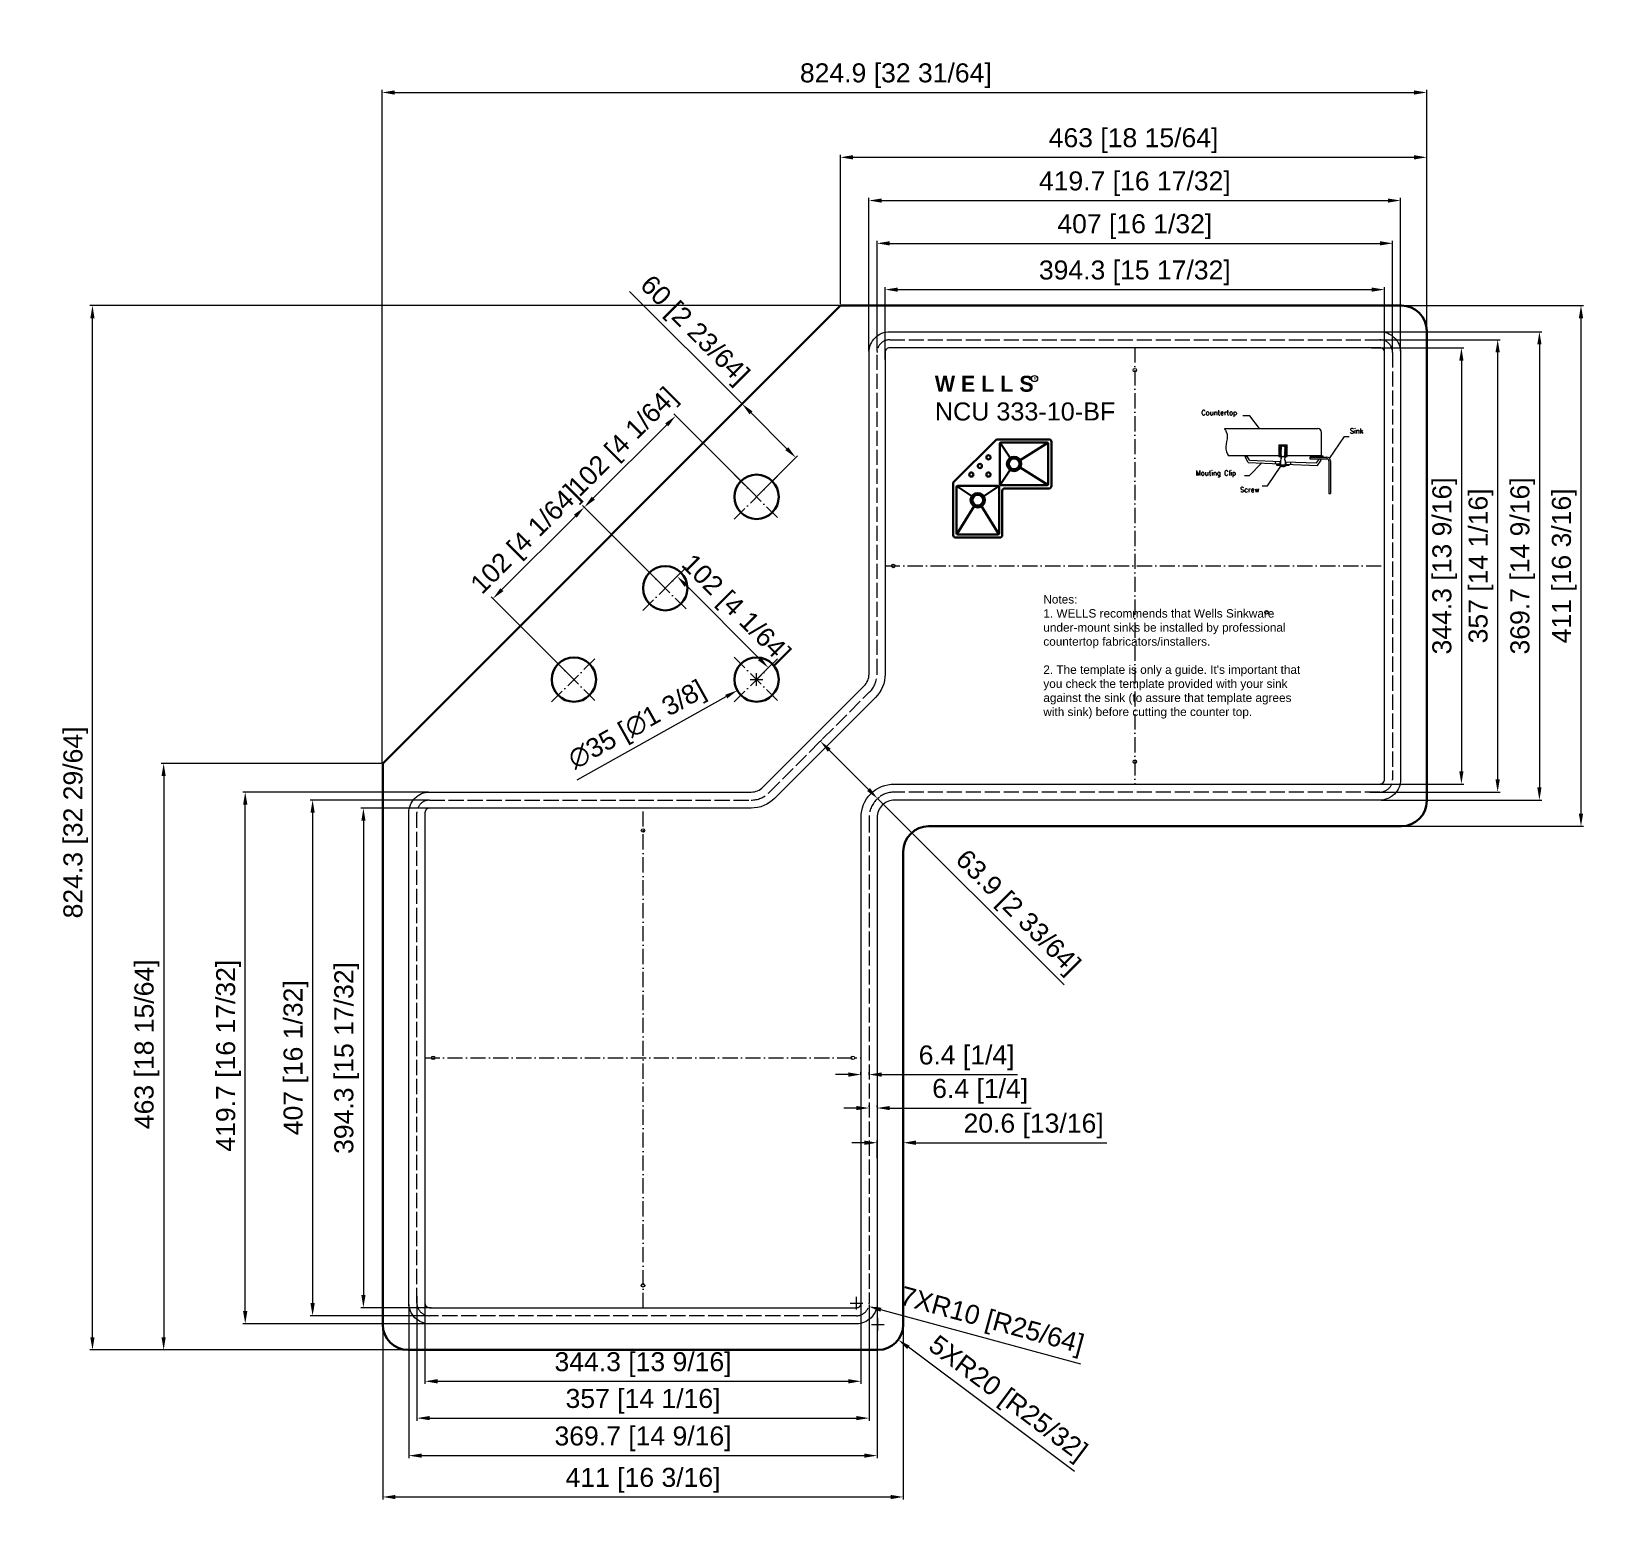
# Model space of a CAD drawing. Header units: millimetres. Extents: x 42719 to 43964, y 7701 to 8879.
import ezdxf

# ---------------------------------------------------------------- set-up
doc = ezdxf.new("R2010")
doc.units = ezdxf.units.MM
doc.linetypes.add('ACAD_ISO02W100', pattern=[15, 12, -3])
doc.linetypes.add('ACAD_ISO10W100', pattern=[18, 12, -3, 0, -3])
doc.layers.add('CONT', color=7, linetype='Continuous')
doc.styles.add('Arial', font='arial.ttf')
doc.styles.get("Standard").update_dxf_attribs({"font": 'txt', "bigfont": 'gbcbig.shx'})
doc.styles.add('宋体', font='SimSun.ttf')
doc.dimstyles.new('7尺寸(172-200)', dxfattribs={"dimtxt": 30, "dimasz": 29, "dimexe": 1.8, "dimexo": 1, "dimgap": 3.5, "dimtad": 1, "dimdec": 1, "dimzin": 9, "dimdsep": 46, "dimtxsty": '宋体', "dimcen": 5, "dimclrd": 1, "dimclre": 1, "dimclrt": 3, "dimadec": 1, "dimazin": 0, "dimtfac": 1, "dimtdec": 1, "dimtofl": 0, "dimtmove": 0, "dimatfit": 3, "dimfxl": 1, "dimlwd": 18, "dimlwe": 18, "dimarcsym": 0})

# ---------------------------------------------------------------- blocks, each defined once
blk = doc.blocks.new('A$C60C679B4')
at = {"lineweight": 9}
for p, q in [((-10.1, 4.2), (-8.7, 5.1)), ((12.9, 0.9), (12.8, -0.9)), ((16.3, 0.7), (16.2, -1)), ((20.9, 0.5), (20.8, -1.2)), ((24.3, 0.4), (24.3, -1.3)), ((47.6, 1.8), (46.2, 2.8)), ((18.6, -2.9), (18.3, -3.1)), ((18.6, -2.9), (18.8, -3.1))]:
    blk.add_line(p, q, dxfattribs=at)
at = {"layer": 'CONT', "lineweight": 9}
for p, q in [((-25.7, 25.6), (45, 25.6)), ((-6.5, 35.3), (-11.8, 35.3)), ((0.9, 25.6), (-6.5, 35.3)), ((15.4, 13.3), (21.7, 13.3)), ((17, 13.3), (15.4, 11)), ((15.4, 13.3), (15.4, 4.5)), ((15.4, 9.8), (17.2, 12)), ((17.6, 12.7), (17.2, 12.7)), ((17.6, 13.3), (17.6, 12.7)), ((19.6, 13.3), (19.6, 12.7)), ((19.6, 12.7), (20, 12.7)), ((20.1, 13.3), (21.7, 11)), ((21.7, 4.5), (21.7, 13.3)), ((47.9, 5.1), (47.9, 22.7)), ((53.8, 3.1), (65.3, 19.6)), ((65.3, 19.6), (68.7, 19.6)), ((15.5, 5.1), (-22.6, 5.1)), ((-7.6, 0), (-10.1, 4.2)), ((-6.6, 1.7), (-8.7, 5.1)), ((-6.6, 1.7), (16.8, 0.7)), ((16.5, 9.4), (15.4, 9.4)), ((16.5, 8.2), (15.4, 8.2)), ((16.5, 6.8), (15.4, 6.8)), ((16.5, 5.8), (15.4, 5.8)), ((15.4, 4.5), (21.7, 4.5)), ((17.3, 10.1), (16.5, 10.1)), ((16.5, 10.1), (16.5, 4.5)), ((17.3, 1.9), (16.8, 1.5)), ((16.8, 1.5), (16.8, -1.9)), ((17.3, 9.9), (16.9, 9.5)), ((17.3, 9), (16.9, 9.5)), ((17.3, 9), (16.9, 8.5)), ((17.3, 8.1), (16.9, 8.5)), ((17.3, 8.1), (16.9, 7.6)), ((17.3, 7.2), (16.9, 7.6)), ((17.3, 7.2), (16.9, 6.7)), ((17.3, 6.2), (16.9, 6.7)), ((17.3, 6.2), (16.9, 5.8)), ((17.7, 4.5), (16.9, 5.8)), ((17.7, 4.5), (16.9, 3.2)), ((17.3, 2.8), (16.9, 3.2)), ((17.3, 2.8), (16.9, 2.3)), ((17.3, 1.9), (16.9, 2.3)), ((19.5, 4.5), (20.3, 5.8)), ((19.5, 4.5), (20.3, 3.2)), ((19.8, 10.1), (20.7, 10.1)), ((19.8, 9.9), (20.3, 9.5)), ((19.8, 9), (20.3, 9.5)), ((19.8, 9), (20.3, 8.5)), ((19.8, 8.1), (20.3, 8.5)), ((19.8, 8.1), (20.3, 7.6)), ((19.8, 7.2), (20.3, 7.6)), ((19.8, 7.2), (20.3, 6.7)), ((19.8, 6.2), (20.3, 6.7)), ((19.8, 6.2), (20.3, 5.8)), ((19.8, 2.8), (20.3, 3.2)), ((19.8, 2.8), (20.3, 2.3)), ((19.8, 1.9), (20.3, 2.3)), ((19.8, 1.9), (20.3, 1.5)), ((21.7, 9.8), (20, 11.7)), ((20.3, 1.5), (20.3, -1.9)), ((20.3, 0.5), (43.9, -0.4)), ((20.7, 10.1), (20.7, 4.5)), ((20.7, 9.4), (21.7, 9.4)), ((20.7, 8.2), (21.7, 8.2)), ((20.7, 6.8), (21.7, 6.8)), ((20.7, 5.8), (21.7, 5.8)), ((47.9, 5.1), (21.7, 5.1)), ((38.9, 4), (51.7, 4)), ((38.9, 4), (38.9, 2.8)), ((38.9, 2.8), (51.7, 2.8)), ((40.2, 4), (39.4, 5.1)), ((48.8, 4), (40.2, 4)), ((43.9, -0.4), (46.2, 2.8)), ((44.7, -2.2), (47.6, 1.8)), ((47.9, 5.1), (48.8, 5.1)), ((48.8, 5.1), (48.8, 4)), ((53.4, 1.1), (53.4, -23.5)), ((54.6, 1.1), (54.6, -23.5)), ((-10.6, -10), (-6.6, -10)), ((-7.6, 0), (16.8, -1)), ((-6.6, -10), (2.6, -0.4)), ((6.8, -17.8), (17, -2.8)), ((16.8, -1.6), (13.7, -1.6)), ((13.7, -1.6), (13.7, -2)), ((13.7, -2), (23.4, -2)), ((16.8, -1.9), (20.3, -1.9)), ((20.3, -1.2), (44.7, -2.2)), ((23.4, -2), (23.4, -1.3)), ((2.8, -17.8), (6.8, -17.8)), ((53.4, -23.5), (54.6, -23.5))]:
    blk.add_line(p, q, dxfattribs=at)
for centre, radius, start, end in [((45, 22.7), 2.87, 0, 90), ((18.6, 10), 2.19, 50.677, 129.323), ((51.7, 1.1), 2.87, 0, 90), ((51.7, 1.1), 1.72, 0, 90), ((18.6, 0.5), 3.69, 224.4662, 266.5741), ((18.6, 0.5), 3.69, 273.0439, 315.5338)]:
    blk.add_arc(centre, radius, start, end, dxfattribs=at)
for points, knots in [([(-25.7, 25.6), (-25.2, 24.8), (-21.5, 19.9), (-26.6, 11.5), (-23.2, 6.1), (-22.6, 5.1)], [0, 0, 0, 0, 2.746601, 17.90287, 21.301373, 21.301373, 21.301373, 21.301373]), ([(17.2, 12.7), (17.2, 12.1), (17.2, 11.2), (17.3, 10.3), (17.3, 9.9)], [0.304732, 0.304732, 0.304732, 0.304732, 3.312565, 5.150382, 5.150382, 5.150382, 5.150382]), ([(20, 12.7), (20, 12.1), (20, 11.2), (19.9, 10.3), (19.8, 9.9)], [0.304732, 0.304732, 0.304732, 0.304732, 3.312565, 5.150382, 5.150382, 5.150382, 5.150382])]:
    blk.add_open_spline(points, degree=3, knots=knots, dxfattribs=at)
at = {"layer": 'CONT', "lineweight": 9, "char_height": 3.688, "attachment_point": 1}
for s, width, insert in [('{\\Fsimplex|c0;Countertop}', 14.864, (-43.2, 39.5)), ('{\\Fsimplex|c0;Sink}', 106.625, (69.3, 25.7)), ('{\\Fsimplex|c0;Mouting Clip}', 106.625, (-47.4, -6.2)), ('{\\Fsimplex|c0;Screw}', 106.625, (-13.8, -18.8))]:
    blk.add_mtext_dynamic_manual_height_columns(s, width=width, gutter_width=1, heights=[0], dxfattribs=dict(at, insert=insert))
blk = doc.blocks.new('*D1')
at = {"color": 1, "lineweight": 9, "transparency": 16777216}
for p, q in [((43393.2, 8620.1), (43393.2, 8677.4)), ((43403.2, 8675.4), (43777.5, 8675.4)), ((43787.5, 8620.1), (43787.5, 8677.4))]:
    blk.add_line(p, q, dxfattribs=at)
at = {"color": 1, "transparency": 16777216}
for points in [[(43403.2, 8677), (43403.2, 8673.7), (43393.2, 8675.4)], [(43777.5, 8677), (43777.5, 8673.7), (43787.5, 8675.4)]]:
    blk.add_solid(points, dxfattribs=at)
at = {"layer": 'Defpoints', "color": 0, "transparency": 16777216}
for p in [(43787.5, 8675.4), (43393.2, 8619.1), (43787.5, 8619.1)]:
    blk.add_point(p, dxfattribs=at)
at = {"color": 3, "transparency": 16777216, "insert": (43590.4, 8688.6), "char_height": 15, "attachment_point": 5, "style": 'Arial'}
blk.add_mtext('394.3 [15 17/32]', dxfattribs=at)
blk = doc.blocks.new('*D2')
at = {"color": 1, "lineweight": 9, "transparency": 16777216}
for p, q in [((43386.9, 8626.8), (43386.9, 8713.9)), ((43396.9, 8711.9), (43783.9, 8711.9)), ((43793.9, 8626.8), (43793.9, 8713.9))]:
    blk.add_line(p, q, dxfattribs=at)
at = {"color": 1, "transparency": 16777216}
for points in [[(43396.9, 8713.6), (43396.9, 8710.2), (43386.9, 8711.9)], [(43783.9, 8713.6), (43783.9, 8710.2), (43793.9, 8711.9)]]:
    blk.add_solid(points, dxfattribs=at)
at = {"layer": 'Defpoints', "color": 0, "transparency": 16777216}
for p in [(43793.9, 8711.9), (43386.9, 8625.8), (43793.9, 8625.8)]:
    blk.add_point(p, dxfattribs=at)
at = {"color": 3, "transparency": 16777216, "insert": (43590.4, 8725.1), "char_height": 15, "attachment_point": 5, "style": 'Arial'}
blk.add_mtext('407 [16 1/32]', dxfattribs=at)
blk = doc.blocks.new('*D3')
at = {"color": 1, "lineweight": 9, "transparency": 16777216}
for p, q in [((43380.5, 8626.8), (43380.5, 8747.7)), ((43390.5, 8745.7), (43790.2, 8745.7)), ((43800.2, 8626.8), (43800.2, 8747.7))]:
    blk.add_line(p, q, dxfattribs=at)
at = {"color": 1, "transparency": 16777216}
for points in [[(43390.5, 8747.3), (43390.5, 8744), (43380.5, 8745.7)], [(43790.2, 8747.3), (43790.2, 8744), (43800.2, 8745.7)]]:
    blk.add_solid(points, dxfattribs=at)
at = {"layer": 'Defpoints', "color": 0, "transparency": 16777216}
for p in [(43800.2, 8745.7), (43380.5, 8625.8), (43800.2, 8625.8)]:
    blk.add_point(p, dxfattribs=at)
at = {"color": 3, "transparency": 16777216, "insert": (43590.4, 8758.9), "char_height": 15, "attachment_point": 5, "style": 'Arial'}
blk.add_mtext('419.7 [16 17/32]', dxfattribs=at)
blk = doc.blocks.new('*D4')
at = {"color": 1, "lineweight": 9, "transparency": 16777216}
for p, q in [((43357.9, 8663.8), (43357.9, 8781.8)), ((43367.9, 8779.8), (43810.9, 8779.8)), ((43820.9, 8643.8), (43820.9, 8781.8))]:
    blk.add_line(p, q, dxfattribs=at)
at = {"color": 1, "transparency": 16777216}
for points in [[(43367.9, 8781.5), (43367.9, 8778.1), (43357.9, 8779.8)], [(43810.9, 8781.5), (43810.9, 8778.1), (43820.9, 8779.8)]]:
    blk.add_solid(points, dxfattribs=at)
at = {"layer": 'Defpoints', "color": 0, "transparency": 16777216}
for p in [(43820.9, 8779.8), (43357.9, 8662.8), (43820.9, 8642.8)]:
    blk.add_point(p, dxfattribs=at)
at = {"color": 3, "transparency": 16777216, "insert": (43589.4, 8793), "char_height": 15, "attachment_point": 5, "style": 'Arial'}
blk.add_mtext('463 [18 15/64]', dxfattribs=at)
blk = doc.blocks.new('*D5')
at = {"color": 1, "lineweight": 9, "transparency": 16777216}
for p, q in [((43777.4, 8629.4), (43850.3, 8629.4)), ((43848.3, 8619.4), (43848.3, 8295.1)), ((43777.4, 8285.1), (43850.3, 8285.1))]:
    blk.add_line(p, q, dxfattribs=at)
at = {"color": 1, "transparency": 16777216}
for points in [[(43846.6, 8619.4), (43849.9, 8619.4), (43848.3, 8629.4)], [(43846.6, 8295.1), (43849.9, 8295.1), (43848.3, 8285.1)]]:
    blk.add_solid(points, dxfattribs=at)
at = {"layer": 'Defpoints', "color": 0, "transparency": 16777216}
for p in [(43776.4, 8629.4), (43776.4, 8285.1), (43848.3, 8285.1)]:
    blk.add_point(p, dxfattribs=at)
at = {"color": 3, "transparency": 16777216, "insert": (43835.1, 8457.3), "char_height": 15, "attachment_point": 5, "rotation": 90, "style": 'Arial'}
blk.add_mtext('344.3 [13 9/16]', dxfattribs=at)
blk = doc.blocks.new('*D6')
at = {"color": 1, "lineweight": 9, "transparency": 16777216}
for p, q in [((43776, 8635.8), (43878.9, 8635.8)), ((43876.9, 8625.8), (43876.9, 8288.8)), ((43776, 8278.8), (43878.9, 8278.8))]:
    blk.add_line(p, q, dxfattribs=at)
at = {"color": 1, "transparency": 16777216}
for points in [[(43875.2, 8625.8), (43878.6, 8625.8), (43876.9, 8635.8)], [(43875.2, 8288.8), (43878.6, 8288.8), (43876.9, 8278.8)]]:
    blk.add_solid(points, dxfattribs=at)
at = {"layer": 'Defpoints', "color": 0, "transparency": 16777216}
for p in [(43775, 8635.8), (43775, 8278.8), (43876.9, 8278.8)]:
    blk.add_point(p, dxfattribs=at)
at = {"color": 3, "transparency": 16777216, "insert": (43863.7, 8457.3), "char_height": 15, "attachment_point": 5, "rotation": 90, "style": 'Arial'}
blk.add_mtext('357 [14 1/16]', dxfattribs=at)
blk = doc.blocks.new('*D7')
at = {"color": 1, "lineweight": 9, "transparency": 16777216}
for p, q in [((43784.9, 8642.1), (43911.9, 8642.1)), ((43909.9, 8632.1), (43909.9, 8282.4)), ((43784.9, 8272.4), (43911.9, 8272.4))]:
    blk.add_line(p, q, dxfattribs=at)
at = {"color": 1, "transparency": 16777216}
for points in [[(43908.2, 8632.1), (43911.5, 8632.1), (43909.9, 8642.1)], [(43908.2, 8282.4), (43911.5, 8282.4), (43909.9, 8272.4)]]:
    blk.add_solid(points, dxfattribs=at)
at = {"layer": 'Defpoints', "color": 0, "transparency": 16777216}
for p in [(43783.9, 8642.1), (43783.9, 8272.4), (43909.9, 8272.4)]:
    blk.add_point(p, dxfattribs=at)
at = {"color": 3, "transparency": 16777216, "insert": (43896.7, 8457.3), "char_height": 15, "attachment_point": 5, "rotation": 90, "style": 'Arial'}
blk.add_mtext('369.7 [14 9/16]', dxfattribs=at)
blk = doc.blocks.new('*D8')
at = {"color": 1, "lineweight": 9, "transparency": 16777216}
for p, q in [((43801.2, 8662.8), (43944.7, 8662.8)), ((43942.7, 8652.8), (43942.7, 8261.8)), ((43801.2, 8251.8), (43944.7, 8251.8))]:
    blk.add_line(p, q, dxfattribs=at)
at = {"color": 1, "transparency": 16777216}
for points in [[(43941, 8652.8), (43944.4, 8652.8), (43942.7, 8662.8)], [(43941, 8261.8), (43944.4, 8261.8), (43942.7, 8251.8)]]:
    blk.add_solid(points, dxfattribs=at)
at = {"layer": 'Defpoints', "color": 0, "transparency": 16777216}
for p in [(43800.2, 8662.8), (43800.2, 8251.8), (43942.7, 8251.8)]:
    blk.add_point(p, dxfattribs=at)
at = {"color": 3, "transparency": 16777216, "insert": (43929.5, 8457.3), "char_height": 15, "attachment_point": 5, "rotation": 90, "style": 'Arial'}
blk.add_mtext('411 [16 3/16]', dxfattribs=at)
blk = doc.blocks.new('*D9')
at = {"color": 1, "lineweight": 9, "transparency": 16777216}
for p, q in [((43034.8, 8266.1), (42979.3, 8266.1)), ((42981.3, 8256.1), (42981.3, 7881.8)), ((43034.8, 7871.8), (42979.3, 7871.8))]:
    blk.add_line(p, q, dxfattribs=at)
at = {"color": 1, "transparency": 16777216}
for points in [[(42979.7, 8256.1), (42983, 8256.1), (42981.3, 8266.1)], [(42979.7, 7881.8), (42983, 7881.8), (42981.3, 7871.8)]]:
    blk.add_solid(points, dxfattribs=at)
at = {"layer": 'Defpoints', "color": 0, "transparency": 16777216}
for p in [(43035.8, 8266.1), (42981.3, 7871.8), (43035.8, 7871.8)]:
    blk.add_point(p, dxfattribs=at)
at = {"color": 3, "transparency": 16777216, "insert": (42968.1, 8068.9), "char_height": 15, "attachment_point": 5, "rotation": 90, "style": 'Arial'}
blk.add_mtext('394.3 [15 17/32]', dxfattribs=at)
blk = doc.blocks.new('*D10')
at = {"color": 1, "lineweight": 9, "transparency": 16777216}
for p, q in [((43032.6, 8272.4), (42939.2, 8272.4)), ((42941.2, 8262.4), (42941.2, 7875.4)), ((43032.6, 7865.4), (42939.2, 7865.4))]:
    blk.add_line(p, q, dxfattribs=at)
at = {"color": 1, "transparency": 16777216}
for points in [[(42939.5, 8262.4), (42942.9, 8262.4), (42941.2, 8272.4)], [(42939.5, 7875.4), (42942.9, 7875.4), (42941.2, 7865.4)]]:
    blk.add_solid(points, dxfattribs=at)
at = {"layer": 'Defpoints', "color": 0, "transparency": 16777216}
for p in [(43033.6, 8272.4), (42941.2, 7865.4), (43033.6, 7865.4)]:
    blk.add_point(p, dxfattribs=at)
at = {"color": 3, "transparency": 16777216, "insert": (42928, 8069.1), "char_height": 15, "attachment_point": 5, "rotation": 90, "style": 'Arial'}
blk.add_mtext('407 [16 1/32]', dxfattribs=at)
blk = doc.blocks.new('*D11')
at = {"color": 1, "lineweight": 9, "transparency": 16777216}
for p, q in [((43032.6, 8278.8), (42886, 8278.8)), ((42888, 7869.1), (42888, 8268.8)), ((43032.6, 7859.1), (42886, 7859.1))]:
    blk.add_line(p, q, dxfattribs=at)
at = {"color": 1, "transparency": 16777216}
for points in [[(42886.3, 8268.8), (42889.7, 8268.8), (42888, 8278.8)], [(42886.3, 7869.1), (42889.7, 7869.1), (42888, 7859.1)]]:
    blk.add_solid(points, dxfattribs=at)
at = {"layer": 'Defpoints', "color": 0, "transparency": 16777216}
for p in [(42888, 8278.8), (43033.6, 8278.8), (43033.6, 7859.1)]:
    blk.add_point(p, dxfattribs=at)
at = {"color": 3, "transparency": 16777216, "insert": (42874.8, 8070.7), "char_height": 15, "attachment_point": 5, "rotation": 90, "style": 'Arial'}
blk.add_mtext('419.7 [16 17/32]', dxfattribs=at)
blk = doc.blocks.new('*D12')
at = {"color": 1, "lineweight": 9, "transparency": 16777216}
for p, q in [((42995.6, 8301.4), (42821.6, 8301.4)), ((42823.6, 8291.4), (42823.6, 7848.4)), ((43020.8, 7838.4), (42821.6, 7838.4))]:
    blk.add_line(p, q, dxfattribs=at)
at = {"color": 1, "transparency": 16777216}
for points in [[(42821.9, 8291.4), (42825.2, 8291.4), (42823.6, 8301.4)], [(42821.9, 7848.4), (42825.2, 7848.4), (42823.6, 7838.4)]]:
    blk.add_solid(points, dxfattribs=at)
at = {"layer": 'Defpoints', "color": 0, "transparency": 16777216}
for p in [(42996.6, 8301.4), (42823.6, 7838.4), (43021.8, 7838.4)]:
    blk.add_point(p, dxfattribs=at)
at = {"color": 3, "transparency": 16777216, "insert": (42810.4, 8079.7), "char_height": 15, "attachment_point": 5, "rotation": 90, "style": 'Arial'}
blk.add_mtext('463 [18 15/64]', dxfattribs=at)
blk = doc.blocks.new('*D13')
at = {"color": 1, "lineweight": 9, "transparency": 16777216}
for p, q in [((43029.9, 7879.6), (43029.9, 7811.7)), ((43374.2, 7879.6), (43374.2, 7811.7)), ((43039.9, 7813.7), (43364.2, 7813.7))]:
    blk.add_line(p, q, dxfattribs=at)
at = {"color": 1, "transparency": 16777216}
for points in [[(43039.9, 7815.4), (43039.9, 7812), (43029.9, 7813.7)], [(43364.2, 7815.4), (43364.2, 7812), (43374.2, 7813.7)]]:
    blk.add_solid(points, dxfattribs=at)
at = {"layer": 'Defpoints', "color": 0, "transparency": 16777216}
for p in [(43029.9, 7880.6), (43374.2, 7880.6), (43374.2, 7813.7)]:
    blk.add_point(p, dxfattribs=at)
at = {"color": 3, "transparency": 16777216, "insert": (43202.1, 7826.9), "char_height": 15, "attachment_point": 5, "style": 'Arial'}
blk.add_mtext('344.3 [13 9/16]', dxfattribs=at)
blk = doc.blocks.new('*D14')
at = {"color": 1, "lineweight": 9, "transparency": 16777216}
for p, q in [((43023.6, 7881), (43023.6, 7782.6)), ((43380.6, 7874.4), (43380.6, 7782.6)), ((43033.6, 7784.6), (43370.6, 7784.6))]:
    blk.add_line(p, q, dxfattribs=at)
at = {"color": 1, "transparency": 16777216}
for points in [[(43033.6, 7786.3), (43033.6, 7783), (43023.6, 7784.6)], [(43370.6, 7786.3), (43370.6, 7783), (43380.6, 7784.6)]]:
    blk.add_solid(points, dxfattribs=at)
at = {"layer": 'Defpoints', "color": 0, "transparency": 16777216}
for p in [(43023.6, 7882), (43380.6, 7875.4), (43380.6, 7784.6)]:
    blk.add_point(p, dxfattribs=at)
at = {"color": 3, "transparency": 16777216, "insert": (43202.1, 7797.9), "char_height": 15, "attachment_point": 5, "style": 'Arial'}
blk.add_mtext('357 [14 1/16]', dxfattribs=at)
blk = doc.blocks.new('*D15')
at = {"color": 1, "lineweight": 9, "transparency": 16777216}
for p, q in [((43017.2, 7874.4), (43017.2, 7753)), ((43386.9, 7874.4), (43386.9, 7753)), ((43027.2, 7755), (43376.9, 7755))]:
    blk.add_line(p, q, dxfattribs=at)
at = {"color": 1, "transparency": 16777216}
for points in [[(43027.2, 7756.7), (43027.2, 7753.4), (43017.2, 7755)], [(43376.9, 7756.7), (43376.9, 7753.4), (43386.9, 7755)]]:
    blk.add_solid(points, dxfattribs=at)
at = {"layer": 'Defpoints', "color": 0, "transparency": 16777216}
for p in [(43017.2, 7875.4), (43386.9, 7875.4), (43386.9, 7755)]:
    blk.add_point(p, dxfattribs=at)
at = {"color": 3, "transparency": 16777216, "insert": (43202.1, 7768.3), "char_height": 15, "attachment_point": 5, "style": 'Arial'}
blk.add_mtext('369.7 [14 9/16]', dxfattribs=at)
blk = doc.blocks.new('*D16')
at = {"color": 1, "lineweight": 9, "transparency": 16777216}
for p, q in [((42996.6, 7858.1), (42996.6, 7720.4)), ((43407.6, 7865.5), (43407.6, 7720.4)), ((43006.6, 7722.4), (43397.6, 7722.4))]:
    blk.add_line(p, q, dxfattribs=at)
at = {"color": 1, "transparency": 16777216}
for points in [[(43006.6, 7724), (43006.6, 7720.7), (42996.6, 7722.4)], [(43397.6, 7724), (43397.6, 7720.7), (43407.6, 7722.4)]]:
    blk.add_solid(points, dxfattribs=at)
at = {"layer": 'Defpoints', "color": 0, "transparency": 16777216}
for p in [(42996.6, 7859.1), (43407.6, 7866.5), (43407.6, 7722.4)]:
    blk.add_point(p, dxfattribs=at)
at = {"color": 3, "transparency": 16777216, "insert": (43202.1, 7735.6), "char_height": 15, "attachment_point": 5, "style": 'Arial'}
blk.add_mtext('411 [16 3/16]', dxfattribs=at)
blk = doc.blocks.new('*D17')
at = {"color": 1, "lineweight": 9, "transparency": 16777216}
for p, q in [((43356.9, 8662.8), (42765.4, 8662.8)), ((42767.4, 7848.4), (42767.4, 8652.8)), ((43016.2, 7838.4), (42765.4, 7838.4))]:
    blk.add_line(p, q, dxfattribs=at)
at = {"color": 1, "transparency": 16777216}
for points in [[(42765.7, 8652.8), (42769, 8652.8), (42767.4, 8662.8)], [(42765.7, 7848.4), (42769, 7848.4), (42767.4, 7838.4)]]:
    blk.add_solid(points, dxfattribs=at)
at = {"layer": 'Defpoints', "color": 0, "transparency": 16777216}
for p in [(42767.4, 8662.8), (43357.9, 8662.8), (43017.2, 7838.4)]:
    blk.add_point(p, dxfattribs=at)
at = {"color": 3, "transparency": 16777216, "insert": (42754.2, 8254.8), "char_height": 15, "attachment_point": 5, "rotation": 90, "style": 'Arial'}
blk.add_mtext('824.3 [32 29/64]', dxfattribs=at)
blk = doc.blocks.new('*D18')
at = {"color": 1, "lineweight": 9, "transparency": 16777216}
for p, q in [((42996, 8301.8), (42996, 8833)), ((43006, 8831), (43810.9, 8831)), ((43820.9, 8643.1), (43820.9, 8833))]:
    blk.add_line(p, q, dxfattribs=at)
at = {"color": 1, "transparency": 16777216}
for points in [[(43006, 8832.6), (43006, 8829.3), (42996, 8831)], [(43810.9, 8832.6), (43810.9, 8829.3), (43820.9, 8831)]]:
    blk.add_solid(points, dxfattribs=at)
at = {"layer": 'Defpoints', "color": 0, "transparency": 16777216}
for p in [(43820.9, 8831), (43820.9, 8642.1), (42996, 8300.8)]:
    blk.add_point(p, dxfattribs=at)
at = {"color": 3, "transparency": 16777216, "insert": (43401.7, 8844.2), "char_height": 15, "attachment_point": 5, "style": 'Arial'}
blk.add_mtext('824.9 [32 31/64]', dxfattribs=at)
blk = doc.blocks.new('*D19')
at = {"color": 1, "lineweight": 9, "transparency": 16777216}
for p, q in [((43220.4, 8440.4), (43230.4, 8450.4)), ((43236.1, 8442), (43294, 8384)), ((43292.5, 8368.3), (43302.5, 8378.3))]:
    blk.add_line(p, q, dxfattribs=at)
at = {"color": 1, "transparency": 16777216}
for points in [[(43237.2, 8443.1), (43234.9, 8440.8), (43229, 8449)], [(43295.2, 8385.2), (43292.9, 8382.8), (43301.1, 8376.9)]]:
    blk.add_solid(points, dxfattribs=at)
at = {"layer": 'Defpoints', "color": 0, "transparency": 16777216}
for p in [(43219.7, 8439.7), (43291.8, 8367.6), (43301.1, 8376.9)]:
    blk.add_point(p, dxfattribs=at)
at = {"color": 3, "transparency": 16777216, "insert": (43274.4, 8422.3), "char_height": 15, "attachment_point": 5, "rotation": 315, "style": 'Arial'}
blk.add_mtext('102 [4 1/64]', dxfattribs=at)
blk = doc.blocks.new('*D20')
at = {"color": 1, "lineweight": 9, "transparency": 16777216}
for p, q in [((43218.9, 8440.4), (43154.3, 8505)), ((43090.7, 8438.6), (43148.7, 8496.5)), ((43146.8, 8368.3), (43082.2, 8432.9))]:
    blk.add_line(p, q, dxfattribs=at)
at = {"color": 1, "transparency": 16777216}
for points in [[(43147.5, 8497.7), (43149.8, 8495.4), (43155.7, 8503.6)], [(43089.5, 8439.7), (43091.9, 8437.4), (43083.6, 8431.5)]]:
    blk.add_solid(points, dxfattribs=at)
at = {"layer": 'Defpoints', "color": 0, "transparency": 16777216}
for p in [(43155.7, 8503.6), (43219.7, 8439.7), (43147.5, 8367.6)]:
    blk.add_point(p, dxfattribs=at)
at = {"color": 3, "transparency": 16777216, "insert": (43110.3, 8476.9), "char_height": 15, "attachment_point": 5, "rotation": 45, "style": 'Arial'}
blk.add_mtext('102 [4 1/64]', dxfattribs=at)
blk = doc.blocks.new('*D21')
at = {"color": 1, "lineweight": 9, "transparency": 16777216}
for p, q in [((43162.8, 8510.7), (43220.8, 8568.7)), ((43291.1, 8512.5), (43226.4, 8577.2)), ((43218.9, 8440.4), (43154.3, 8505))]:
    blk.add_line(p, q, dxfattribs=at)
at = {"color": 1, "transparency": 16777216}
for points in [[(43219.6, 8569.8), (43222, 8567.5), (43227.9, 8575.7)], [(43161.6, 8511.9), (43164, 8509.5), (43155.7, 8503.6)]]:
    blk.add_solid(points, dxfattribs=at)
at = {"layer": 'Defpoints', "color": 0, "transparency": 16777216}
for p in [(43227.9, 8575.7), (43291.8, 8511.8), (43219.7, 8439.7)]:
    blk.add_point(p, dxfattribs=at)
at = {"color": 3, "transparency": 16777216, "insert": (43187.3, 8553.9), "char_height": 15, "attachment_point": 5, "rotation": 45, "style": 'Arial'}
blk.add_mtext('102 [4 1/64]', dxfattribs=at)
blk = doc.blocks.new('*D22')
at = {"color": 1, "lineweight": 9, "transparency": 16777216}
for p, q in [((43280.3, 8585.2), (43191.5, 8674)), ((43250.1, 8554.9), (43281.7, 8586.6)), ((43315.6, 8549.8), (43287.4, 8578.1)), ((43292.5, 8512.5), (43324.1, 8544.2))]:
    blk.add_line(p, q, dxfattribs=at)
at = {"color": 1, "transparency": 16777216}
for points in [[(43288.5, 8579.3), (43286.2, 8576.9), (43280.3, 8585.2)], [(43316.8, 8551), (43314.5, 8548.6), (43322.7, 8542.8)]]:
    blk.add_solid(points, dxfattribs=at)
at = {"layer": 'Defpoints', "color": 0, "transparency": 16777216}
for p in [(43280.3, 8585.2), (43249.4, 8554.2), (43291.8, 8511.8)]:
    blk.add_point(p, dxfattribs=at)
at = {"color": 3, "transparency": 16777216, "insert": (43241.7, 8642.4), "char_height": 15, "attachment_point": 5, "rotation": 315, "style": 'Arial'}
blk.add_mtext('60 [2 23/64]', dxfattribs=at)
blk = doc.blocks.new('*D23')
at = {"color": 1, "lineweight": 9, "transparency": 16777216}
for p, q in [((43286.8, 8367.6), (43296.8, 8367.6)), ((43291.8, 8362.6), (43291.8, 8372.6)), ((43150.1, 8288.5), (43267.8, 8354.2))]:
    blk.add_line(p, q, dxfattribs=at)
at = {"color": 1, "transparency": 16777216}
blk.add_solid([(43267, 8355.6), (43268.6, 8352.7), (43276.5, 8359)], dxfattribs=at)
at = {"layer": 'Defpoints', "color": 0, "transparency": 16777216}
for p in [(43307.1, 8376.1), (43276.5, 8359)]:
    blk.add_point(p, dxfattribs=at)
at = {"color": 3, "transparency": 16777216, "insert": (43198, 8330.6), "char_height": 15, "attachment_point": 5, "rotation": 29.1593, "style": 'Arial'}
blk.add_mtext('∅35 [∅1 3/8]', dxfattribs=at)
blk = doc.blocks.new('*D24')
at = {"color": 1, "lineweight": 9, "transparency": 16777216}
for p, q in [((43382.6, 7858.4), (43392.6, 7858.4)), ((43387.6, 7853.4), (43387.6, 7863.4)), ((43542.9, 7742.4), (43411.6, 7840.5))]:
    blk.add_line(p, q, dxfattribs=at)
at = {"color": 1, "transparency": 16777216}
blk.add_solid([(43412.6, 7841.8), (43410.6, 7839.1), (43403.6, 7846.5)], dxfattribs=at)
at = {"layer": 'Defpoints', "color": 0, "transparency": 16777216}
for p in [(43387.6, 7858.4), (43403.6, 7846.5)]:
    blk.add_point(p, dxfattribs=at)
at = {"color": 3, "transparency": 16777216, "insert": (43489.2, 7799), "char_height": 15, "attachment_point": 5, "rotation": 323.2418, "style": 'Arial'}
blk.add_mtext('5XR20 [R25/32]', dxfattribs=at)
blk = doc.blocks.new('*D25')
at = {"color": 1, "lineweight": 9, "transparency": 16777216}
for p, q in [((43365.6, 7875.4), (43375.6, 7875.4)), ((43370.6, 7870.4), (43370.6, 7880.4)), ((43547.9, 7827.1), (43389.9, 7870.2))]:
    blk.add_line(p, q, dxfattribs=at)
at = {"color": 1, "transparency": 16777216}
blk.add_solid([(43390.3, 7871.8), (43389.5, 7868.6), (43380.2, 7872.8)], dxfattribs=at)
at = {"layer": 'Defpoints', "color": 0, "transparency": 16777216}
for p in [(43370.6, 7875.4), (43380.2, 7872.8)]:
    blk.add_point(p, dxfattribs=at)
at = {"color": 3, "transparency": 16777216, "insert": (43477.2, 7860.1), "char_height": 15, "attachment_point": 5, "rotation": 344.7418, "style": 'Arial'}
blk.add_mtext('7XR10 [R25/64]', dxfattribs=at)
blk = doc.blocks.new('*D26')
at = {"color": 1, "lineweight": 9, "transparency": 16777216}
for p, q in [((43342, 8318.8), (43343.5, 8320.3)), ((43349.1, 8311.8), (43380.2, 8280.8)), ((43387.2, 8273.6), (43388.7, 8275.1)), ((43387.2, 8273.7), (43534.6, 8126.5))]:
    blk.add_line(p, q, dxfattribs=at)
at = {"color": 1, "transparency": 16777216}
for points in [[(43350.3, 8313), (43348, 8310.6), (43342.1, 8318.9)], [(43381.3, 8282), (43379, 8279.6), (43387.2, 8273.7)]]:
    blk.add_solid(points, dxfattribs=at)
at = {"layer": 'Defpoints', "color": 0, "transparency": 16777216}
for p in [(43341.3, 8318.1), (43386.4, 8272.9), (43387.2, 8273.7)]:
    blk.add_point(p, dxfattribs=at)
at = {"color": 3, "transparency": 16777216, "insert": (43496.9, 8182.9), "char_height": 15, "attachment_point": 5, "rotation": 315.0218, "style": 'Arial'}
blk.add_mtext('63.9 [2 33/64]', dxfattribs=at)
blk = doc.blocks.new('*D27')
at = {"color": 1, "lineweight": 9, "transparency": 16777216}
for p, q in [((43380.6, 8030.4), (43380.6, 8031.4)), ((43386.9, 8030.4), (43386.9, 8031.4)), ((43370.6, 8029.4), (43360.6, 8029.4)), ((43396.9, 8029.4), (43508.6, 8029.4))]:
    blk.add_line(p, q, dxfattribs=at)
at = {"color": 1, "transparency": 16777216}
for points in [[(43370.6, 8031), (43370.6, 8027.7), (43380.6, 8029.4)], [(43396.9, 8031), (43396.9, 8027.7), (43386.9, 8029.4)]]:
    blk.add_solid(points, dxfattribs=at)
at = {"layer": 'Defpoints', "color": 0, "transparency": 16777216}
for p in [(43380.6, 8029.4), (43386.9, 8029.4), (43386.9, 8029.4)]:
    blk.add_point(p, dxfattribs=at)
at = {"color": 3, "transparency": 16777216, "insert": (43468.3, 8042.6), "char_height": 15, "attachment_point": 5, "style": 'Arial'}
blk.add_mtext('6.4 [1/4]', dxfattribs=at)
blk = doc.blocks.new('*D28')
at = {"color": 1, "lineweight": 9, "transparency": 16777216}
for p, q in [((43376.9, 8002), (43366.9, 8002)), ((43386.9, 7989.8), (43386.9, 8004)), ((43407.6, 7989.8), (43407.6, 8004)), ((43417.6, 8002), (43568.3, 8002))]:
    blk.add_line(p, q, dxfattribs=at)
at = {"color": 1, "transparency": 16777216}
for points in [[(43376.9, 8003.7), (43376.9, 8000.3), (43386.9, 8002)], [(43417.6, 8003.7), (43417.6, 8000.3), (43407.6, 8002)]]:
    blk.add_solid(points, dxfattribs=at)
at = {"layer": 'Defpoints', "color": 0, "transparency": 16777216}
for p in [(43407.6, 8002), (43386.9, 7988.8), (43407.6, 7988.8)]:
    blk.add_point(p, dxfattribs=at)
at = {"color": 3, "transparency": 16777216, "insert": (43510.5, 8015.2), "char_height": 15, "attachment_point": 5, "style": 'Arial'}
blk.add_mtext('20.6 [13/16]', dxfattribs=at)
blk = doc.blocks.new('*D29')
at = {"color": 1, "lineweight": 9, "transparency": 16777216}
for p, q in [((43374.2, 8055.7), (43374.2, 8057.8)), ((43380.6, 8055.7), (43380.6, 8057.8)), ((43364.2, 8055.8), (43354.2, 8055.8)), ((43390.6, 8055.8), (43497.9, 8055.8))]:
    blk.add_line(p, q, dxfattribs=at)
at = {"color": 1, "transparency": 16777216}
for points in [[(43364.2, 8057.5), (43364.2, 8054.1), (43374.2, 8055.8)], [(43390.6, 8057.5), (43390.6, 8054.1), (43380.6, 8055.8)]]:
    blk.add_solid(points, dxfattribs=at)
at = {"layer": 'Defpoints', "color": 0, "transparency": 16777216}
for p in [(43374.2, 8054.7), (43380.6, 8055.8), (43380.6, 8054.7)]:
    blk.add_point(p, dxfattribs=at)
at = {"color": 3, "transparency": 16777216, "insert": (43457.6, 8069), "char_height": 15, "attachment_point": 5, "style": 'Arial'}
blk.add_mtext('6.4 [1/4]', dxfattribs=at)

msp = doc.modelspace()

# ---------------------------------------------------------------- linework, layer by layer
at = {"lineweight": 30}
for p, q in [((43357.89, 8662.78), (42996.56, 8301.45)), ((43800.89, 8662.78), (43357.89, 8662.78)), ((43820.89, 8642.78), (43820.89, 8271.78)), ((43481.07, 8557.17), (43447.07, 8523.18)), ((43522.75, 8557.17), (43481.07, 8557.17)), ((43491.95, 8542.53), (43484.07, 8554.36)), ((43521.15, 8554.63), (43484.74, 8554.63)), ((43499.89, 8540.81), (43521.81, 8554.36)), ((43524.63, 8555.29), (43524.63, 8520.39)), ((43483.8, 8553.69), (43483.8, 8521.98)), ((43522.09, 8553.69), (43522.09, 8521.98)), ((43491.95, 8533.14), (43484.07, 8521.32)), ((43499.89, 8534.87), (43521.81, 8521.32)), ((43447.07, 8523.18), (43447.07, 8481.5)), ((43449.61, 8519.51), (43449.61, 8483.1)), ((43461.71, 8512.29), (43449.89, 8520.17)), ((43450.55, 8520.45), (43482.26, 8520.45)), ((43471.11, 8512.29), (43482.93, 8520.17)), ((43483.2, 8519.51), (43483.2, 8483.1)), ((43521.15, 8521.04), (43484.74, 8521.04)), ((43485.74, 8516.62), (43485.74, 8481.5)), ((43522.75, 8518.5), (43487.63, 8518.5)), ((43463.44, 8504.36), (43449.89, 8482.43)), ((43469.38, 8504.36), (43482.93, 8482.43)), ((43448.96, 8479.62), (43483.86, 8479.62)), ((43450.55, 8482.16), (43482.26, 8482.16)), ((42996.56, 8301.45), (42996.56, 7858.43)), ((43800.89, 8251.78), (43427.59, 8251.78)), ((43407.59, 8231.78), (43407.59, 7858.43)), ((43016.56, 7838.43), (43387.59, 7838.43))]:
    msp.add_line(p, q, dxfattribs=at)
at = {"color": 4, "linetype": 'ACAD_ISO10W100', "lineweight": 9}
for p, q in [((43590.39, 8629.78), (43590.39, 8284.78)), ((43274.1, 8529.49), (43309.46, 8494.13)), ((43274.1, 8494.13), (43309.46, 8529.49)), ((43201.98, 8457.37), (43237.33, 8422.01)), ((43201.98, 8422.01), (43237.33, 8457.37)), ((43392.9, 8457.27), (43787.9, 8457.29)), ((43129.85, 8385.24), (43165.21, 8349.88)), ((43129.85, 8349.88), (43165.21, 8385.24)), ((43274.1, 8385.24), (43309.46, 8349.88)), ((43274.1, 8349.88), (43309.46, 8385.24)), ((43202.08, 7871.43), (43202.08, 8266.43)), ((43029.56, 8068.93), (43374.6, 8068.93))]:
    msp.add_line(p, q, dxfattribs=at)
at = {"lineweight": 9}
msp.add_lwpolyline([(43400.6, 8272.43, 0.4142136), (43386.95, 8258.78), (43386.95, 7875.43, -0.4142136), (43370.6, 7859.08), (43033.56, 7859.08, -0.4142136), (43017.21, 7875.43), (43017.21, 8262.43, -0.4142136), (43033.56, 8278.78), (43287.36, 8278.78, 0.1989124), (43297.02, 8282.78), (43376.55, 8362.31, 0.1989124), (43380.55, 8371.97), (43380.55, 8625.78, -0.4142136), (43396.9, 8642.13), (43783.9, 8642.13, -0.4142136), (43800.25, 8625.78), (43800.25, 8288.78, -0.4142136), (43783.9, 8272.43)], format="xyb", close=True, dxfattribs=at)
at = {"color": 2, "linetype": 'ACAD_ISO02W100', "lineweight": 9}
msp.add_lwpolyline([(43400.6, 8278.78, 0.4142136), (43380.6, 8258.78), (43380.6, 7875.43, -0.4142136), (43370.6, 7865.43), (43033.56, 7865.43, -0.4142136), (43023.56, 7875.43), (43023.56, 8262.43, -0.4142136), (43033.56, 8272.43), (43287.36, 8272.43, 0.1989124), (43301.51, 8278.29), (43381.04, 8357.82, 0.1989124), (43386.9, 8371.97), (43386.9, 8625.78, -0.4142136), (43396.9, 8635.78), (43783.9, 8635.78, -0.4142136), (43793.9, 8625.78), (43793.9, 8288.78, -0.4142136), (43783.9, 8278.78)], format="xyb", close=True, dxfattribs=at)
at = {"color": 3, "lineweight": 9}
msp.add_lwpolyline([(43400.6, 8285.13), (43783.9, 8285.13, 0.4142136), (43787.55, 8288.78), (43787.55, 8625.78, 0.4142136), (43783.9, 8629.43), (43396.9, 8629.43, 0.4142136), (43393.25, 8625.78), (43393.25, 8371.97, -0.1989124), (43385.53, 8353.33), (43306, 8273.8, -0.1989124), (43287.36, 8266.08), (43033.56, 8266.08, 0.4142136), (43029.91, 8262.43), (43029.91, 7875.43, 0.4142136), (43033.56, 7871.78), (43370.6, 7871.78, 0.4142136), (43374.25, 7875.43), (43374.25, 8258.78, -0.4142136)], format="xyb", close=True, dxfattribs=at)
at = {"lineweight": 9}
for centre, radius in [((43511.18, 8605.18), 2.45), ((43590.4, 8611.81), 1.41), ((43399.69, 8457.31), 1.41), ((43694.38, 8420.61), 1.41), ((43590.41, 8302.75), 1.41), ((43202.08, 8248.46), 1.41), ((43036.36, 8068.98), 1.41), ((43367.8, 8068.98), 1.41), ((43202.08, 7889.41), 1.41)]:
    msp.add_circle(centre, radius, dxfattribs=at)
at = {"lineweight": 30}
for centre, radius in [((43474.85, 8542.97), 1.65), ((43495.09, 8537.84), 5.64), ((43495.09, 8537.84), 5.36), ((43495.09, 8537.84), 4.23), ((43291.78, 8511.81), 17.5), ((43461.28, 8529.4), 1.65), ((43468.06, 8536.18), 1.65), ((43474.85, 8529.4), 1.65), ((43466.41, 8509.16), 5.64), ((43466.41, 8509.16), 5.36), ((43466.41, 8509.16), 4.23), ((43219.65, 8439.69), 17.5), ((43147.53, 8367.56), 17.5), ((43291.78, 8367.56), 17.5)]:
    msp.add_circle(centre, radius, dxfattribs=at)
for centre, radius, start, end in [((43800.89, 8642.78), 20, 0, 90), ((43484.74, 8553.69), 0.941, 90, 180), ((43521.15, 8553.69), 0.941, 0, 90), ((43522.75, 8555.29), 1.88, 0, 90), ((43450.55, 8519.51), 0.941, 90, 180), ((43482.26, 8519.51), 0.941, 0, 90), ((43484.74, 8521.98), 0.941, 180, 270), ((43487.63, 8516.62), 1.88, 90, 180), ((43521.15, 8521.98), 0.941, 270, 0), ((43522.75, 8520.39), 1.88, 270, 0), ((43448.96, 8481.5), 1.88, 180, 270), ((43450.55, 8483.1), 0.941, 180, 270), ((43482.26, 8483.1), 0.941, 270, 0), ((43483.86, 8481.5), 1.88, 270, 0), ((43800.89, 8271.78), 20, 270, 0), ((43427.59, 8231.78), 20, 90, 180), ((43016.56, 7858.43), 20, 180, 270), ((43387.59, 7858.43), 20, 270, 0)]:
    msp.add_arc(centre, radius, start, end, dxfattribs=at)

# ---------------------------------------------------------------- block references
at = {"lineweight": 9, "xscale": 1.043159039999999, "yscale": 1.043159039999999, "zscale": 1.043159039999999}
msp.add_blockref('A$C60C679B4', (43687.96, 8538.96), dxfattribs=at)

# ---------------------------------------------------------------- texts
at = {"lineweight": 9, "attachment_point": 1}
for s, insert, char_height in [('\\A1;{\\fBahnschrift SemiBold|b0|i0|c0|p34;W E L L S\\P\\fArial CYR|b0|i0|c204|p34;\\H1.125x;NCU 333-10-BF}', (43432.54, 8607.38), 12.6444), ('\\A1;{\\fArial|b0|i0|c0|p34;R}', (43510.52, 8606.48), 2.3708), ("\\A1;{\\fArial|b0|i0|c0|p34;Notes:\\P1. WELLS recommends that Wells Sinkware\\Punder-mount sinks be installed by professional\\Pcountertop fabricators/installers.\\P\\P2. The template is only a guide. It's important that\\Pyou check the template provided with your sink\\Pagainst the sink (to assure that template agrees\\Pwith sink) before cutting the counter top.}", (43518.17, 8434.24), 6.6573)]:
    msp.add_mtext_dynamic_manual_height_columns(s, width=327.0043, gutter_width=1, heights=[0], dxfattribs=dict(at, insert=insert, char_height=char_height))

# ---------------------------------------------------------------- dimensions: what is measured, and where the dimension line sits
for base, p1, p2, picture, middle in [((43820.89, 8830.97), (42995.96, 8300.85), (43820.89, 8642.13), '*D18', (43401.74, 8830.97)), ((43820.89, 8779.79), (43357.89, 8662.78), (43820.89, 8642.78), '*D4', (43589.39, 8779.79)), ((43800.25, 8745.68), (43380.55, 8625.78), (43800.25, 8625.78), '*D3', (43590.4, 8745.68)), ((43793.9, 8711.91), (43386.9, 8625.78), (43793.9, 8625.78), '*D2', (43590.4, 8711.91)), ((43380.59582137, 8055.80296479), (43374.24582137, 8054.69112606), (43380.59582137, 8054.69112606), '*D29', (43457.57890942, 8055.80296479)), ((43386.94582137, 8029.38277379), (43380.59582137, 8029.38277379), (43386.94582137, 8029.38277379), '*D27', (43468.26842199, 8029.38277379)), ((43407.59, 8002.01), (43386.95, 7988.8), (43407.59, 7988.8), '*D28', (43510.49, 8002.01))]:
    dim = msp.add_linear_dim(base=base, p1=p1, p2=p2, dimstyle='7尺寸(172-200)', override={"dimtxt": 15, "dimasz": 10, "dimexe": 2, "dimtxsty": 'Arial', "dimtix": 1, "dimfxl": 40, "dimlwd": 9, "dimlwe": 9, "dimarcsym": 1})
    dim.commit()
    dim.dimension.update_dxf_attribs({"geometry": picture, "text_midpoint": middle, "dimtype": 128})
for base, p1, p2, picture, middle in [((43787.55, 8675.38), (43393.25, 8619.07), (43787.55, 8619.07), '*D1', (43590.4, 8688.59)), ((43380.6, 7784.64), (43023.56, 7881.97), (43380.6, 7875.43), '*D14', (43202.08, 7797.85)), ((43386.95, 7755.04), (43017.21, 7875.43), (43386.95, 7875.43), '*D15', (43202.08, 7768.25)), ((43374.25, 7813.71), (43029.91, 7880.63), (43374.25, 7880.63), '*D13', (43202.08, 7826.92)), ((43407.59, 7722.38), (42996.56, 7859.08), (43407.59, 7866.47), '*D16', (43202.08, 7735.59))]:
    dim = msp.add_linear_dim(base=base, p1=p1, p2=p2, dimstyle='7尺寸(172-200)', override={"dimtxt": 15, "dimasz": 10, "dimexe": 2, "dimtxsty": 'Arial', "dimtix": 1, "dimfxl": 40, "dimlwd": 9, "dimlwe": 9, "dimarcsym": 1})
    dim.commit()
    dim.dimension.update_dxf_attribs({"geometry": picture, "text_midpoint": middle})
for base, p1, p2, angle, picture, middle, dimtype in [((43280.29, 8585.18), (43291.78, 8511.81), (43249.35, 8554.24), 135, '*D22', (43232.37, 8633.1), 129), ((42767.3754, 8662.7796), (43017.2143, 7838.4345), (43357.8928, 8662.7796), 90, '*D17', (42767.3754, 8254.7927), 128), ((43227.85, 8575.74), (43219.65, 8439.69), (43291.78, 8511.81), 45, '*D21', (43196.63, 8544.52), 129), ((43155.73, 8503.61), (43147.53, 8367.56), (43219.65, 8439.69), 45, '*D20', (43119.66, 8467.55), 129), ((43301.12, 8376.9), (43219.65, 8439.69), (43291.78, 8367.56), 315, '*D19', (43265.06, 8412.97), 129), ((43387.24, 8273.71), (43341.27, 8318.06), (43386.45, 8272.92), 315.02178, '*D26', (43487.52, 8173.51), 129), ((42823.57, 7838.43), (42996.56, 8301.45), (43021.81, 7838.43), 90, '*D12', (42823.57, 8079.66), 128), ((42888.01, 8278.78), (43033.56, 7859.08), (43033.56, 8278.78), 90, '*D11', (42888.01, 8070.72), 128), ((42941.22, 7865.43), (43033.56, 8272.43), (43033.56, 7865.43), 90, '*D10', (42941.22, 8069.14), 128)]:
    dim = msp.add_linear_dim(base=base, p1=p1, p2=p2, angle=angle, dimstyle='7尺寸(172-200)', override={"dimtxt": 15, "dimasz": 10, "dimexe": 2, "dimtxsty": 'Arial', "dimtix": 1, "dimfxl": 40, "dimlwd": 9, "dimlwe": 9, "dimarcsym": 1})
    dim.commit()
    dim.dimension.update_dxf_attribs({"geometry": picture, "text_midpoint": middle, "dimtype": dimtype})
for base, p1, p2, picture, middle in [((43942.71, 8251.78), (43800.25, 8662.78), (43800.25, 8251.78), '*D8', (43929.5, 8457.28)), ((43909.87, 8272.43), (43783.9, 8642.13), (43783.9, 8272.43), '*D7', (43896.66, 8457.28)), ((43876.89, 8278.78), (43775.03, 8635.78), (43775.03, 8278.78), '*D6', (43863.68, 8457.28)), ((43848.27, 8285.13), (43776.42, 8629.43), (43776.42, 8285.13), '*D5', (43835.06, 8457.28)), ((42981.34, 7871.78), (43035.83, 8266.08), (43035.83, 7871.78), '*D9', (42968.13, 8068.93))]:
    dim = msp.add_linear_dim(base=base, p1=p1, p2=p2, angle=90, dimstyle='7尺寸(172-200)', override={"dimtxt": 15, "dimasz": 10, "dimexe": 2, "dimtxsty": 'Arial', "dimtix": 1, "dimfxl": 40, "dimlwd": 9, "dimlwe": 9, "dimarcsym": 1})
    dim.commit()
    dim.dimension.update_dxf_attribs({"geometry": picture, "text_midpoint": middle})
dim = msp.add_diameter_dim_2p(p1=(43307.06, 8376.09), p2=(43276.5, 8359.04), dimstyle='7尺寸(172-200)', override={"dimtxt": 15, "dimasz": 10, "dimexe": 2, "dimtxsty": 'Arial', "dimtix": 1, "dimfxl": 40, "dimlwd": 9, "dimlwe": 9, "dimarcsym": 1})
dim.commit()
dim.dimension.update_dxf_attribs({"geometry": '*D23', "text_midpoint": (43198.04, 8330.56)})
for center, mpoint, text, picture, middle in [((43370.6, 7875.43), (43380.24, 7872.8), '7X<>', '*D25', (43477.18, 7860.05)), ((43387.59, 7858.43), (43403.62, 7846.47), '5X<>', '*D24', (43489.19, 7799.04))]:
    dim = msp.add_radius_dim(center=center, mpoint=mpoint, text=text, dimstyle='7尺寸(172-200)', override={"dimtxt": 15, "dimasz": 10, "dimexe": 2, "dimtxsty": 'Arial', "dimtix": 1, "dimfxl": 40, "dimlwd": 9, "dimlwe": 9, "dimarcsym": 1})
    dim.commit()
    dim.dimension.update_dxf_attribs({"geometry": picture, "text_midpoint": middle})

doc.saveas('drawing.dxf')
